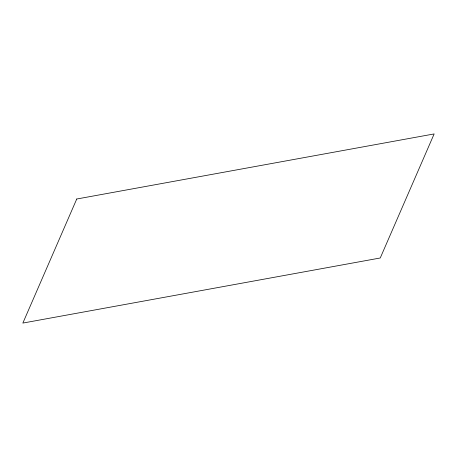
<?xml version="1.0" encoding="UTF-8"?>
<svg xmlns="http://www.w3.org/2000/svg" width="457" height="457" viewBox="0 0 457 457"><rect width="100%" height="100%" fill="white"/><g stroke="black" fill="none" stroke-linecap="round" stroke-linejoin="round"><path stroke-width="0.69" d="M76.747 199.012L22.85 323.076L380.253 257.988L434.15 133.924L76.747 199.012"/></g></svg>
